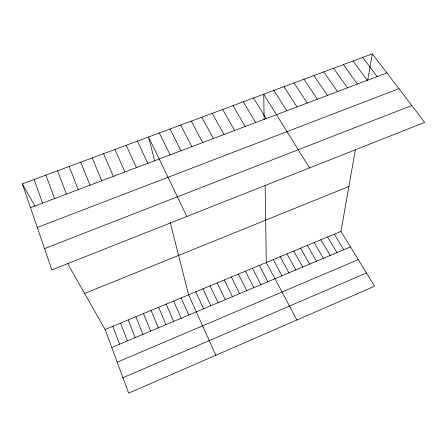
<?xml version="1.0" encoding="UTF-8"?>
<svg xmlns="http://www.w3.org/2000/svg" width="447" height="447" viewBox="0 0 447 447"><rect width="100%" height="100%" fill="white"/><g stroke="black" fill="none" stroke-linecap="round" stroke-linejoin="round"><path stroke-width="0.67" d="M67.659 263.618L105.118 329.54L128.63 393.164L374.592 286.236L340.955 231.406L355.387 149.767M367.568 80.851L372.345 53.836L22.35 183.868L51.818 269.904L424.65 122.372L372.345 53.836M122.925 377.726L366.451 272.961M117.187 362.204L358.248 259.595M111.75 347.498L350.47 246.917M105.118 329.54L340.955 231.406M84.623 293.472L348.9 186.466M44.521 248.605L411.771 105.492M37.285 227.467L398.942 88.685M30.508 207.693L386.901 72.906M362.729 57.406L377.128 76.605M353.063 60.999L367.305 80.32M343.346 64.608L357.427 84.053M333.579 68.235L347.498 87.813M323.762 71.883L337.513 91.585M313.889 75.554L327.472 95.384M303.966 79.236L317.381 99.2M293.992 82.946L307.234 103.039M283.962 86.673L297.031 106.894M273.882 90.417L286.778 110.772M309.52 167.932L263.747 94.183L264.132 119.545M253.555 97.971L266.094 118.595M334.289 234.183L343.732 249.756M327.601 236.966L336.965 252.605M243.308 101.776L255.667 122.539M320.89 239.76L330.171 255.466M314.152 242.565L323.36 258.338M233.01 105.604L245.185 126.507M307.385 245.375L316.515 261.221M222.651 109.448L234.641 130.49M300.602 248.202L309.654 264.116M22.35 183.868L35.034 206.196M293.791 251.035L302.764 267.015M212.241 113.32L224.042 134.502M286.952 253.879L295.847 269.932M280.096 256.734L288.907 272.854M201.77 117.209L213.381 138.531M273.206 259.601L281.94 275.788M191.243 121.12L202.664 142.587M296.897 320.013L266.295 262.473L265.132 185.483M259.361 265.362L267.926 281.694M180.661 125.054L191.886 146.661M252.399 268.256L260.88 284.661M245.414 271.161L253.812 287.639M170.022 129.004L181.046 150.762M238.402 274.084L246.716 290.634M231.362 277.011L239.592 293.634M159.322 132.982L170.145 154.885M224.299 279.951L232.44 296.646M186.863 216.465L148.56 136.978L154.64 160.959M217.208 282.901L225.266 299.669M210.09 285.862L218.063 302.703M137.413 141.118L147.828 163.323M202.949 288.835L210.828 305.754M195.78 291.818L203.569 308.81M126.205 145.286L136.408 167.642M215.856 355.248L188.584 294.813L170.273 222.606M181.141 297.909L188.751 315.057M114.929 149.471L124.914 171.989M173.671 301.015L181.186 318.242M103.587 153.684L113.354 176.364M166.172 304.139L173.592 321.443M158.64 307.268L165.966 324.656M92.183 157.925L101.732 180.756M151.086 310.414L158.316 327.88M143.498 313.57L150.628 331.115M80.711 162.188L90.037 185.181M135.882 316.739L142.917 334.367M69.173 166.474L78.27 189.629M128.233 319.923L135.173 337.63M120.556 323.114L127.395 340.905M57.574 170.782L66.435 194.104M112.851 326.321L119.589 344.196M45.901 175.123L54.534 198.608M34.156 179.482L42.554 203.139"/></g></svg>
